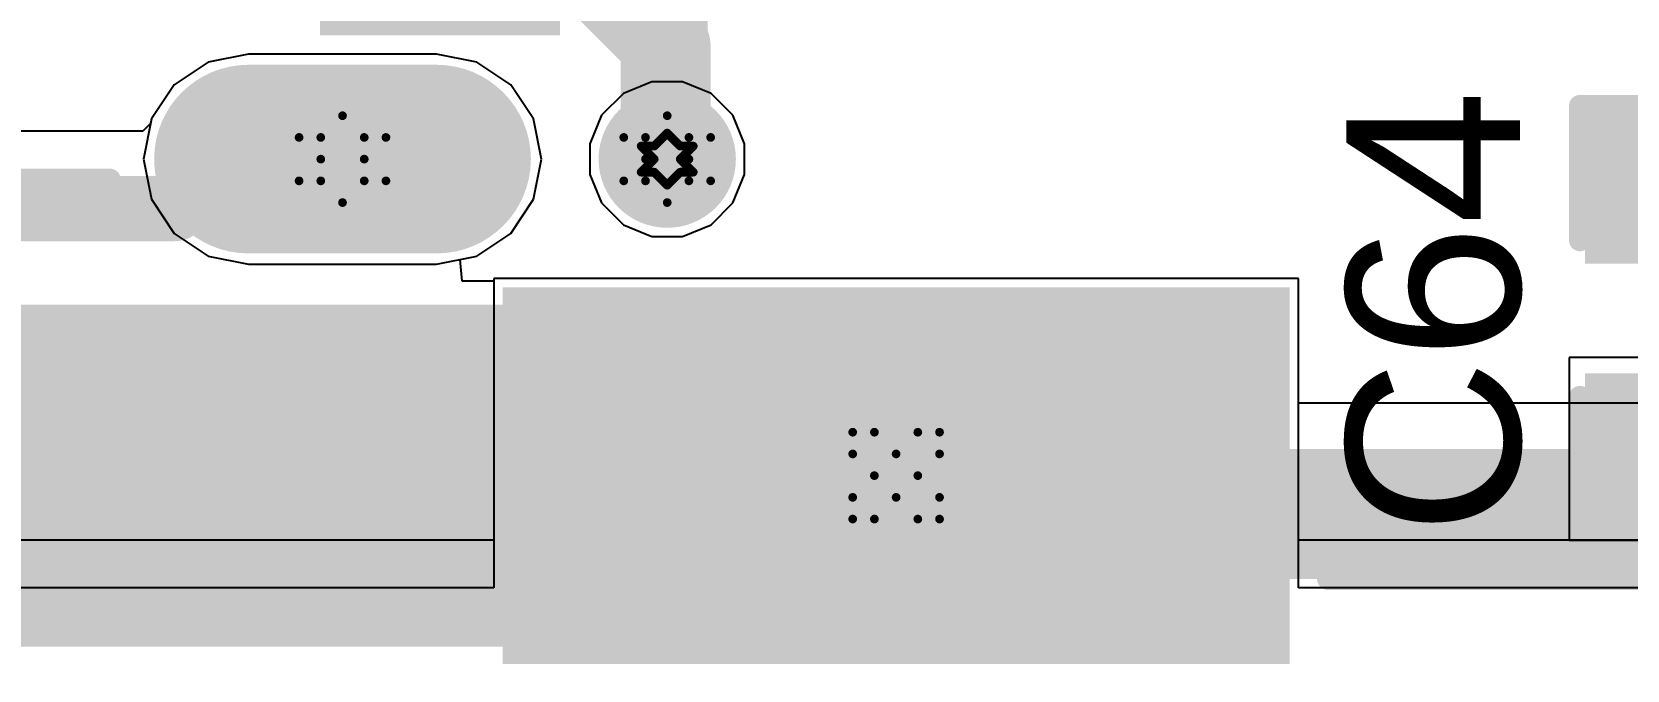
# Model space of a CAD drawing. Header units: inches. Extents: x -2.7 to 10.9, y -2.9 to 7.4.
# Drawn here: x -0.7064 to -0.3391, y -0.2829 to -0.136 of the extents above; entities that cross this region are included whole.
import ezdxf

# ---------------------------------------------------------------- set-up
doc = ezdxf.new("R2010")
doc.units = ezdxf.units.IN
doc.header["$MEASUREMENT"] = 0
for name, color, linetype in [('Board Outline', 216, 'Continuous'), ('Bottom Layer', 5, 'Continuous'), ('Bottom Overlay', 54, 'Continuous'), ('Bottom Paste', 16, 'Continuous'), ('Bottom Solder', 6, 'Continuous'), ('Drill Drawing', 1, 'Continuous'), ('Layer 2', 16, 'Continuous'), ('Layer 3', 76, 'Continuous'), ('Multi-Layer', 9, 'Continuous'), ('Pad Holes', 156, 'Continuous'), ('Top Layer', 1, 'Continuous'), ('Top Overlay', 2, 'Continuous'), ('Top Paste', 8, 'Continuous'), ('Top Solder', 216, 'Continuous'), ('Via Holes', 16, 'Continuous')]:
    doc.layers.add(name, color=color, linetype=linetype)
doc.styles.add('Arial', font='', dxfattribs={"height": 0.2})
doc.styles.get('Arial').set_extended_font_data('Arial')

# ---------------------------------------------------------------- blocks, each defined once
blk = doc.blocks.new('HR915302AE_B_29')
at = {"layer": 'Bottom Layer'}
blk.add_hatch(color=5, dxfattribs=at).paths.add_polyline_path([(0.34646, 0.21004), (0.4252, 0.21004), (0.4252, 0.03681), (0.34646, 0.03681)])
at = {"layer": 'Bottom Solder'}
blk.add_hatch(color=6, dxfattribs=at).paths.add_polyline_path([(0.34246, 0.21404), (0.4292, 0.21404), (0.4292, 0.03281), (0.34246, 0.03281)])
at = {"layer": 'Layer 2'}
blk.add_hatch(color=16, dxfattribs=at).paths.add_polyline_path([(0.34646, 0.21004), (0.4252, 0.21004), (0.4252, 0.03681), (0.34646, 0.03681)])
at = {"layer": 'Layer 3'}
blk.add_hatch(color=76, dxfattribs=at).paths.add_polyline_path([(0.34646, 0.21004), (0.4252, 0.21004), (0.4252, 0.03681), (0.34646, 0.03681)])
at = {"layer": 'Multi-Layer'}
blk.add_hatch(color=9, dxfattribs=at).paths.add_polyline_path([(0.34646, 0.21004), (0.4252, 0.21004), (0.4252, 0.03681), (0.34646, 0.03681)])
at = {"layer": 'Pad Holes'}
blk.add_hatch(color=7, dxfattribs=at).paths.add_polyline_path([(0.39606, 0.15925), (0.39606, 0.0876), (0.37559, 0.0876), (0.37559, 0.15925)])
at = {"layer": 'Top Layer'}
blk.add_hatch(color=1, dxfattribs=at).paths.add_polyline_path([(0.34646, 0.21004), (0.4252, 0.21004), (0.4252, 0.03681), (0.34646, 0.03681)])
at = {"layer": 'Top Solder'}
blk.add_hatch(color=216, dxfattribs=at).paths.add_polyline_path([(0.34246, 0.21404), (0.4292, 0.21404), (0.4292, 0.03281), (0.34246, 0.03281)])
at = {"layer": 'Bottom Overlay'}
for points in [[(0.362, 0.327, 0.005, 0.005, 0), (0.362, 0.22285, 0.005, 0.005, 0)], [(0.362, 0.024, 0.005, 0.005, 0), (0.362, -0.444, 0.005, 0.005, 0)]]:
    blk.add_lwpolyline(points, format="xyseb", dxfattribs=at)
for points in [[(0.36075, 0.22285, 0.0025, 0.0025, 1), (0.36325, 0.22285, 0.0025, 0.0025, 1)], [(0.36075, 0.024, 0.0025, 0.0025, 1), (0.36325, 0.024, 0.0025, 0.0025, 1)]]:
    blk.add_lwpolyline(points, format="xyseb", close=True, dxfattribs=at)
blk = doc.blocks.new('TYPE_C_31_M_12__B_249')
at = {"layer": 'Bottom Layer'}
h = blk.add_hatch(color=5, dxfattribs=at)
edge = h.paths.add_edge_path()
edge.add_arc((-0.04429, 0.17126), 0.01772, 180, 360)
edge.add_line((-0.02657, 0.17126), (-0.02657, 0.20276))
edge.add_arc((-0.04429, 0.20276), 0.01772, 0, 180)
edge.add_line((-0.06201, 0.20276), (-0.06201, 0.17126))
h = blk.add_hatch(color=5, dxfattribs=at)
edge = h.paths.add_edge_path()
edge.add_arc((0.29626, 0.17126), 0.01772, 180, 360)
edge.add_line((0.31398, 0.17126), (0.31398, 0.20276))
edge.add_arc((0.29626, 0.20276), 0.01772, 0, 180)
edge.add_line((0.27854, 0.20276), (0.27854, 0.17126))
h = blk.add_hatch(color=5, dxfattribs=at)
edge = h.paths.add_edge_path()
edge.add_arc((-0.04429, 0.04409), 0.01772, 0, 180)
edge.add_line((-0.06201, 0.04409), (-0.06201, 0.00079))
edge.add_arc((-0.04429, 0.00079), 0.01772, 180, 360)
edge.add_line((-0.02657, 0.00079), (-0.02657, 0.04409))
h = blk.add_hatch(color=5, dxfattribs=at)
edge = h.paths.add_edge_path()
edge.add_arc((0.29626, 0.00079), 0.01772, 180, 360)
edge.add_line((0.31398, 0.00079), (0.31398, 0.04409))
edge.add_arc((0.29626, 0.04409), 0.01772, 0, 180)
edge.add_line((0.27854, 0.04409), (0.27854, 0.00079))
for points in [[(-0.01181, 0.02362), (0.01181, 0.02362), (0.01181, -0.02362), (-0.01181, -0.02362)], [(0.01969, 0.02362), (0.04331, 0.02362), (0.04331, -0.02362), (0.01969, -0.02362)], [(0.05118, 0.02362), (0.06299, 0.02362), (0.06299, -0.02362), (0.05118, -0.02362)], [(0.07087, 0.02362), (0.08268, 0.02362), (0.08268, -0.02362), (0.07087, -0.02362)], [(0.09055, 0.02362), (0.10236, 0.02362), (0.10236, -0.02362), (0.09055, -0.02362)], [(0.11024, 0.02362), (0.12205, 0.02362), (0.12205, -0.02362), (0.11024, -0.02362)], [(0.14173, -0.02362), (0.12992, -0.02362), (0.12992, 0.02362), (0.14173, 0.02362)], [(0.16142, -0.02362), (0.14961, -0.02362), (0.14961, 0.02362), (0.16142, 0.02362)], [(0.1811, -0.02362), (0.16929, -0.02362), (0.16929, 0.02362), (0.1811, 0.02362)], [(0.20079, -0.02362), (0.18898, -0.02362), (0.18898, 0.02362), (0.20079, 0.02362)], [(0.23228, -0.02362), (0.20866, -0.02362), (0.20866, 0.02362), (0.23228, 0.02362)], [(0.24016, 0.02362), (0.26378, 0.02362), (0.26378, -0.02362), (0.24016, -0.02362)]]:
    blk.add_hatch(color=5, dxfattribs=at).paths.add_polyline_path(points)
at = {"layer": 'Bottom Paste'}
for points in [[(-0.01181, 0.02362), (0.01181, 0.02362), (0.01181, -0.02362), (-0.01181, -0.02362)], [(0.01969, 0.02362), (0.04331, 0.02362), (0.04331, -0.02362), (0.01969, -0.02362)], [(0.05118, 0.02362), (0.06299, 0.02362), (0.06299, -0.02362), (0.05118, -0.02362)], [(0.07087, 0.02362), (0.08268, 0.02362), (0.08268, -0.02362), (0.07087, -0.02362)], [(0.09055, 0.02362), (0.10236, 0.02362), (0.10236, -0.02362), (0.09055, -0.02362)], [(0.11024, 0.02362), (0.12205, 0.02362), (0.12205, -0.02362), (0.11024, -0.02362)], [(0.14173, -0.02362), (0.12992, -0.02362), (0.12992, 0.02362), (0.14173, 0.02362)], [(0.16142, -0.02362), (0.14961, -0.02362), (0.14961, 0.02362), (0.16142, 0.02362)], [(0.1811, -0.02362), (0.16929, -0.02362), (0.16929, 0.02362), (0.1811, 0.02362)], [(0.20079, -0.02362), (0.18898, -0.02362), (0.18898, 0.02362), (0.20079, 0.02362)], [(0.23228, -0.02362), (0.20866, -0.02362), (0.20866, 0.02362), (0.23228, 0.02362)], [(0.24016, 0.02362), (0.26378, 0.02362), (0.26378, -0.02362), (0.24016, -0.02362)]]:
    blk.add_hatch(color=16, dxfattribs=at).paths.add_polyline_path(points)
at = {"layer": 'Bottom Solder'}
h = blk.add_hatch(color=6, dxfattribs=at)
edge = h.paths.add_edge_path()
edge.add_arc((-0.04429, 0.17126), 0.02172, 180, 360)
edge.add_line((-0.02257, 0.17126), (-0.02257, 0.20276))
edge.add_arc((-0.04429, 0.20276), 0.02172, 0, 180)
edge.add_line((-0.06601, 0.20276), (-0.06601, 0.17126))
h = blk.add_hatch(color=6, dxfattribs=at)
edge = h.paths.add_edge_path()
edge.add_arc((0.29626, 0.17126), 0.02172, 180, 360)
edge.add_line((0.31798, 0.17126), (0.31798, 0.20276))
edge.add_arc((0.29626, 0.20276), 0.02172, 0, 180)
edge.add_line((0.27454, 0.20276), (0.27454, 0.17126))
h = blk.add_hatch(color=6, dxfattribs=at)
edge = h.paths.add_edge_path()
edge.add_arc((-0.04429, 0.04409), 0.02172, 0, 180)
edge.add_line((-0.06601, 0.04409), (-0.06601, 0.00079))
edge.add_arc((-0.04429, 0.00079), 0.02172, 180, 360)
edge.add_line((-0.02257, 0.00079), (-0.02257, 0.04409))
h = blk.add_hatch(color=6, dxfattribs=at)
edge = h.paths.add_edge_path()
edge.add_arc((0.29626, 0.00079), 0.02172, 180, 360)
edge.add_line((0.31798, 0.00079), (0.31798, 0.04409))
edge.add_arc((0.29626, 0.04409), 0.02172, 0, 180)
edge.add_line((0.27454, 0.04409), (0.27454, 0.00079))
h = blk.add_hatch(color=6, dxfattribs=at)
edge = h.paths.add_edge_path()
edge.add_arc((0.0122, 0.04213), 0.004, 0, 360)
h = blk.add_hatch(color=6, dxfattribs=at)
edge = h.paths.add_edge_path()
edge.add_arc((0.23976, 0.04213), 0.004, 0, 360)
for points in [[(-0.01581, 0.02762), (0.01581, 0.02762), (0.01581, -0.02762), (-0.01581, -0.02762)], [(0.01569, 0.02762), (0.04731, 0.02762), (0.04731, -0.02762), (0.01569, -0.02762)], [(0.04718, 0.02762), (0.06699, 0.02762), (0.06699, -0.02762), (0.04718, -0.02762)], [(0.06687, 0.02762), (0.08668, 0.02762), (0.08668, -0.02762), (0.06687, -0.02762)], [(0.08655, 0.02762), (0.10636, 0.02762), (0.10636, -0.02762), (0.08655, -0.02762)], [(0.10624, 0.02762), (0.12605, 0.02762), (0.12605, -0.02762), (0.10624, -0.02762)], [(0.14573, -0.02762), (0.12592, -0.02762), (0.12592, 0.02762), (0.14573, 0.02762)], [(0.16542, -0.02762), (0.14561, -0.02762), (0.14561, 0.02762), (0.16542, 0.02762)], [(0.1851, -0.02762), (0.16529, -0.02762), (0.16529, 0.02762), (0.1851, 0.02762)], [(0.20479, -0.02762), (0.18498, -0.02762), (0.18498, 0.02762), (0.20479, 0.02762)], [(0.23628, -0.02762), (0.20466, -0.02762), (0.20466, 0.02762), (0.23628, 0.02762)], [(0.23616, 0.02762), (0.26778, 0.02762), (0.26778, -0.02762), (0.23616, -0.02762)]]:
    blk.add_hatch(color=6, dxfattribs=at).paths.add_polyline_path(points)
at = {"layer": 'Layer 2'}
h = blk.add_hatch(color=16, dxfattribs=at)
edge = h.paths.add_edge_path()
edge.add_arc((-0.04429, 0.17126), 0.01772, 180, 360)
edge.add_line((-0.02657, 0.17126), (-0.02657, 0.20276))
edge.add_arc((-0.04429, 0.20276), 0.01772, 0, 180)
edge.add_line((-0.06201, 0.20276), (-0.06201, 0.17126))
h = blk.add_hatch(color=16, dxfattribs=at)
edge = h.paths.add_edge_path()
edge.add_arc((0.29626, 0.17126), 0.01772, 180, 360)
edge.add_line((0.31398, 0.17126), (0.31398, 0.20276))
edge.add_arc((0.29626, 0.20276), 0.01772, 0, 180)
edge.add_line((0.27854, 0.20276), (0.27854, 0.17126))
h = blk.add_hatch(color=16, dxfattribs=at)
edge = h.paths.add_edge_path()
edge.add_arc((-0.04429, 0.04409), 0.01772, 0, 180)
edge.add_line((-0.06201, 0.04409), (-0.06201, 0.00079))
edge.add_arc((-0.04429, 0.00079), 0.01772, 180, 360)
edge.add_line((-0.02657, 0.00079), (-0.02657, 0.04409))
h = blk.add_hatch(color=16, dxfattribs=at)
edge = h.paths.add_edge_path()
edge.add_arc((0.29626, 0.00079), 0.01772, 180, 360)
edge.add_line((0.31398, 0.00079), (0.31398, 0.04409))
edge.add_arc((0.29626, 0.04409), 0.01772, 0, 180)
edge.add_line((0.27854, 0.04409), (0.27854, 0.00079))
at = {"layer": 'Layer 3'}
h = blk.add_hatch(color=76, dxfattribs=at)
edge = h.paths.add_edge_path()
edge.add_arc((-0.04429, 0.17126), 0.01772, 180, 360)
edge.add_line((-0.02657, 0.17126), (-0.02657, 0.20276))
edge.add_arc((-0.04429, 0.20276), 0.01772, 0, 180)
edge.add_line((-0.06201, 0.20276), (-0.06201, 0.17126))
h = blk.add_hatch(color=76, dxfattribs=at)
edge = h.paths.add_edge_path()
edge.add_arc((0.29626, 0.17126), 0.01772, 180, 360)
edge.add_line((0.31398, 0.17126), (0.31398, 0.20276))
edge.add_arc((0.29626, 0.20276), 0.01772, 0, 180)
edge.add_line((0.27854, 0.20276), (0.27854, 0.17126))
h = blk.add_hatch(color=76, dxfattribs=at)
edge = h.paths.add_edge_path()
edge.add_arc((-0.04429, 0.04409), 0.01772, 0, 180)
edge.add_line((-0.06201, 0.04409), (-0.06201, 0.00079))
edge.add_arc((-0.04429, 0.00079), 0.01772, 180, 360)
edge.add_line((-0.02657, 0.00079), (-0.02657, 0.04409))
h = blk.add_hatch(color=76, dxfattribs=at)
edge = h.paths.add_edge_path()
edge.add_arc((0.29626, 0.00079), 0.01772, 180, 360)
edge.add_line((0.31398, 0.00079), (0.31398, 0.04409))
edge.add_arc((0.29626, 0.04409), 0.01772, 0, 180)
edge.add_line((0.27854, 0.04409), (0.27854, 0.00079))
at = {"layer": 'Multi-Layer'}
h = blk.add_hatch(color=9, dxfattribs=at)
edge = h.paths.add_edge_path()
edge.add_arc((-0.04429, 0.17126), 0.01772, 180, 360)
edge.add_line((-0.02657, 0.17126), (-0.02657, 0.20276))
edge.add_arc((-0.04429, 0.20276), 0.01772, 0, 180)
edge.add_line((-0.06201, 0.20276), (-0.06201, 0.17126))
h = blk.add_hatch(color=9, dxfattribs=at)
edge = h.paths.add_edge_path()
edge.add_arc((0.29626, 0.17126), 0.01772, 180, 360)
edge.add_line((0.31398, 0.17126), (0.31398, 0.20276))
edge.add_arc((0.29626, 0.20276), 0.01772, 0, 180)
edge.add_line((0.27854, 0.20276), (0.27854, 0.17126))
h = blk.add_hatch(color=9, dxfattribs=at)
edge = h.paths.add_edge_path()
edge.add_arc((-0.04429, 0.04409), 0.01772, 0, 180)
edge.add_line((-0.06201, 0.04409), (-0.06201, 0.00079))
edge.add_arc((-0.04429, 0.00079), 0.01772, 180, 360)
edge.add_line((-0.02657, 0.00079), (-0.02657, 0.04409))
h = blk.add_hatch(color=9, dxfattribs=at)
edge = h.paths.add_edge_path()
edge.add_arc((0.29626, 0.00079), 0.01772, 180, 360)
edge.add_line((0.31398, 0.00079), (0.31398, 0.04409))
edge.add_arc((0.29626, 0.04409), 0.01772, 0, 180)
edge.add_line((0.27854, 0.04409), (0.27854, 0.00079))
at = {"layer": 'Pad Holes'}
h = blk.add_hatch(color=7, dxfattribs=at)
edge = h.paths.add_edge_path()
edge.add_arc((-0.04429, 0.20276), 0.01181, 0, 180)
edge.add_line((-0.0561, 0.20276), (-0.0561, 0.17126))
edge.add_arc((-0.04429, 0.17126), 0.01181, 180, 360)
edge.add_line((-0.03248, 0.17126), (-0.03248, 0.20276))
h = blk.add_hatch(color=7, dxfattribs=at)
edge = h.paths.add_edge_path()
edge.add_arc((0.29626, 0.20276), 0.01181, 0, 180)
edge.add_line((0.28445, 0.20276), (0.28445, 0.17126))
edge.add_arc((0.29626, 0.17126), 0.01181, 180, 360)
edge.add_line((0.30807, 0.17126), (0.30807, 0.20276))
h = blk.add_hatch(color=7, dxfattribs=at)
edge = h.paths.add_edge_path()
edge.add_arc((-0.04429, 0.04409), 0.01181, 0, 180)
edge.add_line((-0.0561, 0.04409), (-0.0561, 0.00079))
edge.add_arc((-0.04429, 0.00079), 0.01181, 180, 360)
edge.add_line((-0.03248, 0.00079), (-0.03248, 0.04409))
h = blk.add_hatch(color=7, dxfattribs=at)
edge = h.paths.add_edge_path()
edge.add_arc((0.29626, 0.04409), 0.01181, 0, 180)
edge.add_line((0.28445, 0.04409), (0.28445, 0.00079))
edge.add_arc((0.29626, 0.00079), 0.01181, 180, 360)
edge.add_line((0.30807, 0.00079), (0.30807, 0.04409))
h = blk.add_hatch(color=7, dxfattribs=at)
edge = h.paths.add_edge_path()
edge.add_arc((0.0122, 0.04213), 0.0122, 0, 360)
h = blk.add_hatch(color=7, dxfattribs=at)
edge = h.paths.add_edge_path()
edge.add_arc((0.23976, 0.04213), 0.0122, 0, 360)
at = {"layer": 'Top Layer'}
h = blk.add_hatch(color=1, dxfattribs=at)
edge = h.paths.add_edge_path()
edge.add_arc((-0.04429, 0.17126), 0.01772, 180, 360)
edge.add_line((-0.02657, 0.17126), (-0.02657, 0.20276))
edge.add_arc((-0.04429, 0.20276), 0.01772, 0, 180)
edge.add_line((-0.06201, 0.20276), (-0.06201, 0.17126))
h = blk.add_hatch(color=1, dxfattribs=at)
edge = h.paths.add_edge_path()
edge.add_arc((0.29626, 0.17126), 0.01772, 180, 360)
edge.add_line((0.31398, 0.17126), (0.31398, 0.20276))
edge.add_arc((0.29626, 0.20276), 0.01772, 0, 180)
edge.add_line((0.27854, 0.20276), (0.27854, 0.17126))
h = blk.add_hatch(color=1, dxfattribs=at)
edge = h.paths.add_edge_path()
edge.add_arc((-0.04429, 0.04409), 0.01772, 0, 180)
edge.add_line((-0.06201, 0.04409), (-0.06201, 0.00079))
edge.add_arc((-0.04429, 0.00079), 0.01772, 180, 360)
edge.add_line((-0.02657, 0.00079), (-0.02657, 0.04409))
h = blk.add_hatch(color=1, dxfattribs=at)
edge = h.paths.add_edge_path()
edge.add_arc((0.29626, 0.00079), 0.01772, 180, 360)
edge.add_line((0.31398, 0.00079), (0.31398, 0.04409))
edge.add_arc((0.29626, 0.04409), 0.01772, 0, 180)
edge.add_line((0.27854, 0.04409), (0.27854, 0.00079))
at = {"layer": 'Top Solder'}
h = blk.add_hatch(color=216, dxfattribs=at)
edge = h.paths.add_edge_path()
edge.add_arc((-0.04429, 0.17126), 0.02172, 180, 360)
edge.add_line((-0.02257, 0.17126), (-0.02257, 0.20276))
edge.add_arc((-0.04429, 0.20276), 0.02172, 0, 180)
edge.add_line((-0.06601, 0.20276), (-0.06601, 0.17126))
h = blk.add_hatch(color=216, dxfattribs=at)
edge = h.paths.add_edge_path()
edge.add_arc((0.29626, 0.17126), 0.02172, 180, 360)
edge.add_line((0.31798, 0.17126), (0.31798, 0.20276))
edge.add_arc((0.29626, 0.20276), 0.02172, 0, 180)
edge.add_line((0.27454, 0.20276), (0.27454, 0.17126))
h = blk.add_hatch(color=216, dxfattribs=at)
edge = h.paths.add_edge_path()
edge.add_arc((-0.04429, 0.04409), 0.02172, 0, 180)
edge.add_line((-0.06601, 0.04409), (-0.06601, 0.00079))
edge.add_arc((-0.04429, 0.00079), 0.02172, 180, 360)
edge.add_line((-0.02257, 0.00079), (-0.02257, 0.04409))
h = blk.add_hatch(color=216, dxfattribs=at)
edge = h.paths.add_edge_path()
edge.add_arc((0.29626, 0.00079), 0.02172, 180, 360)
edge.add_line((0.31798, 0.00079), (0.31798, 0.04409))
edge.add_arc((0.29626, 0.04409), 0.02172, 0, 180)
edge.add_line((0.27454, 0.04409), (0.27454, 0.00079))
h = blk.add_hatch(color=216, dxfattribs=at)
edge = h.paths.add_edge_path()
edge.add_arc((0.0122, 0.04213), 0.004, 0, 360)
h = blk.add_hatch(color=216, dxfattribs=at)
edge = h.paths.add_edge_path()
edge.add_arc((0.23976, 0.04213), 0.004, 0, 360)
at = {"layer": 'Bottom Overlay'}
for points in [[(-0.051, 0.23402, 0.005, 0.005, 0), (0.30297, 0.23402, 0.005, 0.005, 0)], [(0.121, 0.219, 0.01, 0.01, 0), (0.109, 0.207, 0.01, 0.01, 0)], [(0.121, 0.219, 0.01, 0.01, 0), (0.133, 0.207, 0.01, 0.01, 0)], [(0.109, 0.207, 0.01, 0.01, 0), (0.133, 0.207, 0.01, 0.01, 0)], [(0.121, 0.207, 0.01, 0.01, 0), (0.121, 0.197, 0.01, 0.01, 0)], [(-0.049, 0.14, 0.005, 0.005, 0), (-0.049, 0.076, 0.005, 0.005, 0)], [(0.30097, 0.14, 0.005, 0.005, 0), (0.30097, 0.076, 0.005, 0.005, 0)]]:
    blk.add_lwpolyline(points, format="xyseb", dxfattribs=at)
for points in [[(-0.05225, 0.23402, 0.0025, 0.0025, 1), (-0.04975, 0.23402, 0.0025, 0.0025, 1)], [(0.30172, 0.23402, 0.0025, 0.0025, 1), (0.30422, 0.23402, 0.0025, 0.0025, 1)], [(0.1185, 0.219, 0.005, 0.005, 1), (0.1235, 0.219, 0.005, 0.005, 1)], [(0.1185, 0.219, 0.005, 0.005, 1), (0.1235, 0.219, 0.005, 0.005, 1)], [(0.1065, 0.207, 0.005, 0.005, 1), (0.1115, 0.207, 0.005, 0.005, 1)], [(0.1065, 0.207, 0.005, 0.005, 1), (0.1115, 0.207, 0.005, 0.005, 1)], [(0.1185, 0.207, 0.005, 0.005, 1), (0.1235, 0.207, 0.005, 0.005, 1)], [(0.1305, 0.207, 0.005, 0.005, 1), (0.1355, 0.207, 0.005, 0.005, 1)], [(0.1305, 0.207, 0.005, 0.005, 1), (0.1355, 0.207, 0.005, 0.005, 1)], [(0.1185, 0.197, 0.005, 0.005, 1), (0.1235, 0.197, 0.005, 0.005, 1)], [(-0.05025, 0.14, 0.0025, 0.0025, 1), (-0.04775, 0.14, 0.0025, 0.0025, 1)], [(0.29972, 0.14, 0.0025, 0.0025, 1), (0.30222, 0.14, 0.0025, 0.0025, 1)], [(-0.05025, 0.076, 0.0025, 0.0025, 1), (-0.04775, 0.076, 0.0025, 0.0025, 1)], [(0.29972, 0.076, 0.0025, 0.0025, 1), (0.30222, 0.076, 0.0025, 0.0025, 1)]]:
    blk.add_lwpolyline(points, format="xyseb", close=True, dxfattribs=at)
at = {"layer": 'Bottom Overlay', "style": 'Arial', "text_generation_flag": 2}
blk.add_text('Board Edge', height=0.028, rotation=180, dxfattribs=at).set_placement((-0.009, 0.18267))
blk = doc.blocks.new('C___0603_291')
at = {"layer": 'Top Layer'}
for points in [[(-0.015, 0.0175), (-0.015, -0.0175), (-0.045, -0.0175), (-0.045, 0.0175)], [(0.045, 0.0175), (0.045, -0.0175), (0.015, -0.0175), (0.015, 0.0175)]]:
    blk.add_hatch(color=1, dxfattribs=at).paths.add_polyline_path(points)
at = {"layer": 'Top Paste'}
for points in [[(-0.015, 0.0175), (-0.015, -0.0175), (-0.045, -0.0175), (-0.045, 0.0175)], [(0.045, 0.0175), (0.045, -0.0175), (0.015, -0.0175), (0.015, 0.0175)]]:
    blk.add_hatch(color=8, dxfattribs=at).paths.add_polyline_path(points)
at = {"layer": 'Top Solder'}
for points in [[(-0.01264, 0.01986), (-0.01264, -0.01986), (-0.04736, -0.01986), (-0.04736, 0.01986)], [(0.04736, 0.01986), (0.04736, -0.01986), (0.01264, -0.01986), (0.01264, 0.01986)]]:
    blk.add_hatch(color=216, dxfattribs=at).paths.add_polyline_path(points)
at = {"layer": 'Top Overlay'}
for points in [[(-0.049, 0.021, 0.005, 0.005, 0), (-0.018, 0.021, 0.005, 0.005, 0)], [(-0.049, 0.021, 0.005, 0.005, 0), (-0.049, -0.021, 0.005, 0.005, 0)], [(0.018, 0.021, 0.005, 0.005, 0), (0.049, 0.021, 0.005, 0.005, 0)], [(0.049, 0.021, 0.005, 0.005, 0), (0.049, -0.021, 0.005, 0.005, 0)], [(-0.049, -0.021, 0.005, 0.005, 0), (-0.018, -0.021, 0.005, 0.005, 0)], [(0.018, -0.021, 0.005, 0.005, 0), (0.049, -0.021, 0.005, 0.005, 0)]]:
    blk.add_lwpolyline(points, format="xyseb", dxfattribs=at)
for points in [[(-0.05025, 0.021, 0.0025, 0.0025, 1), (-0.04775, 0.021, 0.0025, 0.0025, 1)], [(-0.05025, 0.021, 0.0025, 0.0025, 1), (-0.04775, 0.021, 0.0025, 0.0025, 1)], [(-0.01925, 0.021, 0.0025, 0.0025, 1), (-0.01675, 0.021, 0.0025, 0.0025, 1)], [(0.01675, 0.021, 0.0025, 0.0025, 1), (0.01925, 0.021, 0.0025, 0.0025, 1)], [(0.04775, 0.021, 0.0025, 0.0025, 1), (0.05025, 0.021, 0.0025, 0.0025, 1)], [(0.04775, 0.021, 0.0025, 0.0025, 1), (0.05025, 0.021, 0.0025, 0.0025, 1)], [(-0.05025, -0.021, 0.0025, 0.0025, 1), (-0.04775, -0.021, 0.0025, 0.0025, 1)], [(-0.05025, -0.021, 0.0025, 0.0025, 1), (-0.04775, -0.021, 0.0025, 0.0025, 1)], [(-0.01925, -0.021, 0.0025, 0.0025, 1), (-0.01675, -0.021, 0.0025, 0.0025, 1)], [(0.01675, -0.021, 0.0025, 0.0025, 1), (0.01925, -0.021, 0.0025, 0.0025, 1)], [(0.04775, -0.021, 0.0025, 0.0025, 1), (0.05025, -0.021, 0.0025, 0.0025, 1)], [(0.04775, -0.021, 0.0025, 0.0025, 1), (0.05025, -0.021, 0.0025, 0.0025, 1)]]:
    blk.add_lwpolyline(points, format="xyseb", close=True, dxfattribs=at)

msp = doc.modelspace()

# ---------------------------------------------------------------- hatches: boundary and pattern name
at = {"layer": 'Bottom Layer'}
h = msp.add_hatch(color=5, dxfattribs=at)
edge = h.paths.add_edge_path()
edge.add_arc((-0.56013, -0.16529), 0.01181, 0, 360)
msp.add_hatch(color=5, dxfattribs=at).paths.add_polyline_path([(-0.82632, -0.27754), (-0.42081, -0.27754), (-0.42081, -0.1988), (-0.82632, -0.1988)])
at = {"layer": 'Bottom Solder'}
h = msp.add_hatch(color=6, dxfattribs=at)
edge = h.paths.add_edge_path()
edge.add_arc((-0.56013, -0.16529), 0.01581, 0, 360)
at = {"layer": 'Layer 2'}
h = msp.add_hatch(color=16, dxfattribs=at)
edge = h.paths.add_edge_path()
edge.add_arc((-0.56013, -0.16529), 0.01181, 0, 360)
at = {"layer": 'Layer 3'}
h = msp.add_hatch(color=76, dxfattribs=at)
edge = h.paths.add_edge_path()
edge.add_arc((-0.56013, -0.16529), 0.01181, 0, 360)
at = {"layer": 'Top Layer'}
h = msp.add_hatch(color=1, dxfattribs=at)
edge = h.paths.add_edge_path()
edge.add_arc((-0.56013, -0.16529), 0.01181, 0, 360)
msp.add_hatch(color=1, dxfattribs=at).paths.add_polyline_path([(-0.3465, -0.247), (-0.25172, -0.247), (-0.25172, -0.217), (-0.3465, -0.217)])
at = {"layer": 'Top Solder'}
h = msp.add_hatch(color=216, dxfattribs=at)
edge = h.paths.add_edge_path()
edge.add_arc((-0.56013, -0.16529), 0.01581, 0, 360)
at = {"layer": 'Via Holes'}
h = msp.add_hatch(color=7, dxfattribs=at)
edge = h.paths.add_edge_path()
edge.add_arc((-0.56013, -0.16529), 0.00591, 0, 360)

# ---------------------------------------------------------------- linework, layer by layer
at = {"layer": 'Board Outline'}
msp.add_lwpolyline([(2.84412, -0.24125, 0.005, 0.005, -0.741893), (-2.49969, -1.37795, 0.005, 0.005, 0)], format="xyseb", dxfattribs=at)
at = {"layer": 'Bottom Layer'}
for p, q in [((-0.6658, -0.14295), (-0.67364, -0.14819)), ((-0.65654, -0.14111), (-0.6658, -0.14295)), ((-0.61324, -0.14111), (-0.65654, -0.14111)), ((-0.60398, -0.14295), (-0.61324, -0.14111)), ((-0.59614, -0.14819), (-0.60398, -0.14295)), ((-0.67364, -0.14819), (-0.67888, -0.15603)), ((-0.5909, -0.15603), (-0.59614, -0.14819)), ((-0.67909, -0.15707), (-0.68086, -0.15884)), ((-0.67888, -0.15603), (-0.67909, -0.15707)), ((-0.58906, -0.16529), (-0.5909, -0.15603)), ((-0.68086, -0.15884), (-0.7594, -0.15884)), ((-0.5909, -0.17454), (-0.58906, -0.16529)), ((-0.59614, -0.18238), (-0.5909, -0.17454)), ((-0.60398, -0.18763), (-0.59614, -0.18238)), ((-0.60783, -0.18839), (-0.60398, -0.18763)), ((-0.60733, -0.19339), (-0.60783, -0.18839)), ((-0.60004, -0.19339), (-0.60733, -0.19339)), ((-0.41481, -0.1928), (-0.60004, -0.1928)), ((-0.60004, -0.1928), (-0.60004, -0.19339)), ((-0.41481, -0.22151), (-0.41481, -0.1928)), ((0.05648, -0.22151), (-0.41481, -0.22151))]:
    msp.add_line(p, q, dxfattribs=at)
for points in [[(-0.57254, -0.12202, 0.02, 0.02, 0), (-0.56083, -0.13374, 0.02, 0.02, 0)], [(-0.56083, -0.16459, 0.02, 0.02, 0), (-0.56083, -0.13374, 0.02, 0.02, 0)], [(-0.67347, -0.17668, 0.015, 0.015, 0), (-0.66207, -0.16529, 0.015, 0.015, 0)], [(-0.66207, -0.16529, 0.015, 0.015, 0), (-0.63489, -0.16529, 0.015, 0.015, 0)], [(-0.56083, -0.16459, 0.02, 0.02, 0), (-0.56013, -0.16529, 0.02, 0.02, 0)], [(-0.76679, -0.17668, 0.015, 0.015, 0), (-0.67347, -0.17668, 0.015, 0.015, 0)], [(-0.50743, -0.23817, 0.03, 0.03, 0), (-0.4986, -0.247, 0.03, 0.03, 0)], [(-0.4986, -0.247, 0.03, 0.03, 0), (0.05648, -0.247, 0.03, 0.03, 0)]]:
    msp.add_lwpolyline(points, format="xyseb", dxfattribs=at)
for points in [[(-0.56583, -0.13374, 0.01, 0.01, 1), (-0.55583, -0.13374, 0.01, 0.01, 1)], [(-0.56583, -0.13374, 0.01, 0.01, 1), (-0.55583, -0.13374, 0.01, 0.01, 1)], [(-0.66582, -0.16529, 0.0075, 0.0075, 1), (-0.65832, -0.16529, 0.0075, 0.0075, 1)], [(-0.66582, -0.16529, 0.0075, 0.0075, 1), (-0.65832, -0.16529, 0.0075, 0.0075, 1)], [(-0.63864, -0.16529, 0.0075, 0.0075, 1), (-0.63114, -0.16529, 0.0075, 0.0075, 1)], [(-0.56583, -0.16459, 0.01, 0.01, 1), (-0.55583, -0.16459, 0.01, 0.01, 1)], [(-0.56583, -0.16459, 0.01, 0.01, 1), (-0.55583, -0.16459, 0.01, 0.01, 1)], [(-0.56513, -0.16529, 0.01, 0.01, 1), (-0.55513, -0.16529, 0.01, 0.01, 1)], [(-0.67722, -0.17668, 0.0075, 0.0075, 1), (-0.66972, -0.17668, 0.0075, 0.0075, 1)], [(-0.67722, -0.17668, 0.0075, 0.0075, 1), (-0.66972, -0.17668, 0.0075, 0.0075, 1)], [(-0.51493, -0.23817, 0.015, 0.015, 1), (-0.49993, -0.23817, 0.015, 0.015, 1)], [(-0.5061, -0.247, 0.015, 0.015, 1), (-0.4911, -0.247, 0.015, 0.015, 1)], [(-0.5061, -0.247, 0.015, 0.015, 1), (-0.4911, -0.247, 0.015, 0.015, 1)]]:
    msp.add_lwpolyline(points, format="xyseb", close=True, dxfattribs=at)
at = {"layer": 'Drill Drawing'}
for points in [[(-0.63989, -0.16029, 0.002, 0.002, 0), (-0.63489, -0.15529, 0.002, 0.002, 0)], [(-0.63489, -0.15529, 0.002, 0.002, 0), (-0.62989, -0.16029, 0.002, 0.002, 0)], [(-0.56513, -0.16029, 0.002, 0.002, 0), (-0.56013, -0.15529, 0.002, 0.002, 0)], [(-0.56013, -0.15529, 0.002, 0.002, 0), (-0.55513, -0.16029, 0.002, 0.002, 0)], [(-0.64489, -0.16029, 0.002, 0.002, 0), (-0.63989, -0.16529, 0.002, 0.002, 0)], [(-0.64489, -0.16029, 0.002, 0.002, 0), (-0.63989, -0.16029, 0.002, 0.002, 0)], [(-0.62989, -0.16029, 0.002, 0.002, 0), (-0.62489, -0.16029, 0.002, 0.002, 0)], [(-0.62989, -0.16529, 0.002, 0.002, 0), (-0.62489, -0.16029, 0.002, 0.002, 0)], [(-0.57013, -0.16029, 0.002, 0.002, 0), (-0.56513, -0.16529, 0.002, 0.002, 0)], [(-0.57013, -0.16029, 0.002, 0.002, 0), (-0.56513, -0.16029, 0.002, 0.002, 0)], [(-0.56613, -0.16229, 0.002, 0.002, 0), (-0.56313, -0.16529, 0.002, 0.002, 0)], [(-0.56613, -0.16229, 0.002, 0.002, 0), (-0.56313, -0.16229, 0.002, 0.002, 0)], [(-0.56313, -0.16229, 0.002, 0.002, 0), (-0.56013, -0.15929, 0.002, 0.002, 0)], [(-0.56013, -0.15929, 0.002, 0.002, 0), (-0.55713, -0.16229, 0.002, 0.002, 0)], [(-0.55713, -0.16229, 0.002, 0.002, 0), (-0.55413, -0.16229, 0.002, 0.002, 0)], [(-0.55713, -0.16529, 0.002, 0.002, 0), (-0.55413, -0.16229, 0.002, 0.002, 0)], [(-0.55513, -0.16029, 0.002, 0.002, 0), (-0.55013, -0.16029, 0.002, 0.002, 0)], [(-0.55513, -0.16529, 0.002, 0.002, 0), (-0.55013, -0.16029, 0.002, 0.002, 0)], [(-0.64489, -0.17029, 0.002, 0.002, 0), (-0.63989, -0.16529, 0.002, 0.002, 0)], [(-0.62989, -0.16529, 0.002, 0.002, 0), (-0.62489, -0.17029, 0.002, 0.002, 0)], [(-0.57013, -0.17029, 0.002, 0.002, 0), (-0.56513, -0.16529, 0.002, 0.002, 0)], [(-0.56613, -0.16829, 0.002, 0.002, 0), (-0.56313, -0.16529, 0.002, 0.002, 0)], [(-0.55713, -0.16529, 0.002, 0.002, 0), (-0.55413, -0.16829, 0.002, 0.002, 0)], [(-0.55513, -0.16529, 0.002, 0.002, 0), (-0.55013, -0.17029, 0.002, 0.002, 0)], [(-0.56613, -0.16829, 0.002, 0.002, 0), (-0.56313, -0.16829, 0.002, 0.002, 0)], [(-0.56313, -0.16829, 0.002, 0.002, 0), (-0.56013, -0.17129, 0.002, 0.002, 0)], [(-0.56013, -0.17129, 0.002, 0.002, 0), (-0.55713, -0.16829, 0.002, 0.002, 0)], [(-0.55713, -0.16829, 0.002, 0.002, 0), (-0.55413, -0.16829, 0.002, 0.002, 0)], [(-0.64489, -0.17029, 0.002, 0.002, 0), (-0.63989, -0.17029, 0.002, 0.002, 0)], [(-0.63989, -0.17029, 0.002, 0.002, 0), (-0.63489, -0.17529, 0.002, 0.002, 0)], [(-0.63489, -0.17529, 0.002, 0.002, 0), (-0.62989, -0.17029, 0.002, 0.002, 0)], [(-0.62989, -0.17029, 0.002, 0.002, 0), (-0.62489, -0.17029, 0.002, 0.002, 0)], [(-0.57013, -0.17029, 0.002, 0.002, 0), (-0.56513, -0.17029, 0.002, 0.002, 0)], [(-0.56513, -0.17029, 0.002, 0.002, 0), (-0.56013, -0.17529, 0.002, 0.002, 0)], [(-0.56013, -0.17529, 0.002, 0.002, 0), (-0.55513, -0.17029, 0.002, 0.002, 0)], [(-0.55513, -0.17029, 0.002, 0.002, 0), (-0.55013, -0.17029, 0.002, 0.002, 0)], [(-0.51743, -0.23317, 0.002, 0.002, 0), (-0.51743, -0.22817, 0.002, 0.002, 0)], [(-0.51743, -0.22817, 0.002, 0.002, 0), (-0.51243, -0.22817, 0.002, 0.002, 0)], [(-0.51243, -0.22817, 0.002, 0.002, 0), (-0.50743, -0.23317, 0.002, 0.002, 0)], [(-0.50743, -0.23317, 0.002, 0.002, 0), (-0.50243, -0.22817, 0.002, 0.002, 0)], [(-0.50243, -0.22817, 0.002, 0.002, 0), (-0.49743, -0.22817, 0.002, 0.002, 0)], [(-0.49743, -0.23317, 0.002, 0.002, 0), (-0.49743, -0.22817, 0.002, 0.002, 0)], [(-0.51743, -0.23317, 0.002, 0.002, 0), (-0.51243, -0.23817, 0.002, 0.002, 0)], [(-0.50243, -0.23817, 0.002, 0.002, 0), (-0.49743, -0.23317, 0.002, 0.002, 0)], [(-0.51743, -0.24317, 0.002, 0.002, 0), (-0.51243, -0.23817, 0.002, 0.002, 0)], [(-0.50243, -0.23817, 0.002, 0.002, 0), (-0.49743, -0.24317, 0.002, 0.002, 0)], [(-0.51743, -0.24817, 0.002, 0.002, 0), (-0.51743, -0.24317, 0.002, 0.002, 0)], [(-0.51243, -0.24817, 0.002, 0.002, 0), (-0.50743, -0.24317, 0.002, 0.002, 0)], [(-0.50743, -0.24317, 0.002, 0.002, 0), (-0.50243, -0.24817, 0.002, 0.002, 0)], [(-0.49743, -0.24817, 0.002, 0.002, 0), (-0.49743, -0.24317, 0.002, 0.002, 0)], [(-0.51743, -0.24817, 0.002, 0.002, 0), (-0.51243, -0.24817, 0.002, 0.002, 0)], [(-0.50243, -0.24817, 0.002, 0.002, 0), (-0.49743, -0.24817, 0.002, 0.002, 0)]]:
    msp.add_lwpolyline(points, format="xyseb", dxfattribs=at)
for points in [[(-0.63539, -0.15529, 0.001, 0.001, 1), (-0.63439, -0.15529, 0.001, 0.001, 1)], [(-0.63539, -0.15529, 0.001, 0.001, 1), (-0.63439, -0.15529, 0.001, 0.001, 1)], [(-0.56063, -0.15529, 0.001, 0.001, 1), (-0.55963, -0.15529, 0.001, 0.001, 1)], [(-0.56063, -0.15529, 0.001, 0.001, 1), (-0.55963, -0.15529, 0.001, 0.001, 1)], [(-0.64539, -0.16029, 0.001, 0.001, 1), (-0.64439, -0.16029, 0.001, 0.001, 1)], [(-0.64539, -0.16029, 0.001, 0.001, 1), (-0.64439, -0.16029, 0.001, 0.001, 1)], [(-0.64039, -0.16029, 0.001, 0.001, 1), (-0.63939, -0.16029, 0.001, 0.001, 1)], [(-0.64039, -0.16029, 0.001, 0.001, 1), (-0.63939, -0.16029, 0.001, 0.001, 1)], [(-0.63039, -0.16029, 0.001, 0.001, 1), (-0.62939, -0.16029, 0.001, 0.001, 1)], [(-0.63039, -0.16029, 0.001, 0.001, 1), (-0.62939, -0.16029, 0.001, 0.001, 1)], [(-0.62539, -0.16029, 0.001, 0.001, 1), (-0.62439, -0.16029, 0.001, 0.001, 1)], [(-0.62539, -0.16029, 0.001, 0.001, 1), (-0.62439, -0.16029, 0.001, 0.001, 1)], [(-0.57063, -0.16029, 0.001, 0.001, 1), (-0.56963, -0.16029, 0.001, 0.001, 1)], [(-0.57063, -0.16029, 0.001, 0.001, 1), (-0.56963, -0.16029, 0.001, 0.001, 1)], [(-0.56663, -0.16229, 0.001, 0.001, 1), (-0.56563, -0.16229, 0.001, 0.001, 1)], [(-0.56663, -0.16229, 0.001, 0.001, 1), (-0.56563, -0.16229, 0.001, 0.001, 1)], [(-0.56563, -0.16029, 0.001, 0.001, 1), (-0.56463, -0.16029, 0.001, 0.001, 1)], [(-0.56563, -0.16029, 0.001, 0.001, 1), (-0.56463, -0.16029, 0.001, 0.001, 1)], [(-0.56363, -0.16229, 0.001, 0.001, 1), (-0.56263, -0.16229, 0.001, 0.001, 1)], [(-0.56363, -0.16229, 0.001, 0.001, 1), (-0.56263, -0.16229, 0.001, 0.001, 1)], [(-0.56063, -0.15929, 0.001, 0.001, 1), (-0.55963, -0.15929, 0.001, 0.001, 1)], [(-0.56063, -0.15929, 0.001, 0.001, 1), (-0.55963, -0.15929, 0.001, 0.001, 1)], [(-0.55763, -0.16229, 0.001, 0.001, 1), (-0.55663, -0.16229, 0.001, 0.001, 1)], [(-0.55763, -0.16229, 0.001, 0.001, 1), (-0.55663, -0.16229, 0.001, 0.001, 1)], [(-0.55563, -0.16029, 0.001, 0.001, 1), (-0.55463, -0.16029, 0.001, 0.001, 1)], [(-0.55563, -0.16029, 0.001, 0.001, 1), (-0.55463, -0.16029, 0.001, 0.001, 1)], [(-0.55463, -0.16229, 0.001, 0.001, 1), (-0.55363, -0.16229, 0.001, 0.001, 1)], [(-0.55463, -0.16229, 0.001, 0.001, 1), (-0.55363, -0.16229, 0.001, 0.001, 1)], [(-0.55063, -0.16029, 0.001, 0.001, 1), (-0.54963, -0.16029, 0.001, 0.001, 1)], [(-0.55063, -0.16029, 0.001, 0.001, 1), (-0.54963, -0.16029, 0.001, 0.001, 1)], [(-0.64039, -0.16529, 0.001, 0.001, 1), (-0.63939, -0.16529, 0.001, 0.001, 1)], [(-0.64039, -0.16529, 0.001, 0.001, 1), (-0.63939, -0.16529, 0.001, 0.001, 1)], [(-0.63039, -0.16529, 0.001, 0.001, 1), (-0.62939, -0.16529, 0.001, 0.001, 1)], [(-0.63039, -0.16529, 0.001, 0.001, 1), (-0.62939, -0.16529, 0.001, 0.001, 1)], [(-0.56563, -0.16529, 0.001, 0.001, 1), (-0.56463, -0.16529, 0.001, 0.001, 1)], [(-0.56563, -0.16529, 0.001, 0.001, 1), (-0.56463, -0.16529, 0.001, 0.001, 1)], [(-0.56363, -0.16529, 0.001, 0.001, 1), (-0.56263, -0.16529, 0.001, 0.001, 1)], [(-0.56363, -0.16529, 0.001, 0.001, 1), (-0.56263, -0.16529, 0.001, 0.001, 1)], [(-0.55763, -0.16529, 0.001, 0.001, 1), (-0.55663, -0.16529, 0.001, 0.001, 1)], [(-0.55763, -0.16529, 0.001, 0.001, 1), (-0.55663, -0.16529, 0.001, 0.001, 1)], [(-0.55563, -0.16529, 0.001, 0.001, 1), (-0.55463, -0.16529, 0.001, 0.001, 1)], [(-0.55563, -0.16529, 0.001, 0.001, 1), (-0.55463, -0.16529, 0.001, 0.001, 1)], [(-0.56663, -0.16829, 0.001, 0.001, 1), (-0.56563, -0.16829, 0.001, 0.001, 1)], [(-0.56663, -0.16829, 0.001, 0.001, 1), (-0.56563, -0.16829, 0.001, 0.001, 1)], [(-0.56363, -0.16829, 0.001, 0.001, 1), (-0.56263, -0.16829, 0.001, 0.001, 1)], [(-0.56363, -0.16829, 0.001, 0.001, 1), (-0.56263, -0.16829, 0.001, 0.001, 1)], [(-0.55763, -0.16829, 0.001, 0.001, 1), (-0.55663, -0.16829, 0.001, 0.001, 1)], [(-0.55763, -0.16829, 0.001, 0.001, 1), (-0.55663, -0.16829, 0.001, 0.001, 1)], [(-0.55463, -0.16829, 0.001, 0.001, 1), (-0.55363, -0.16829, 0.001, 0.001, 1)], [(-0.55463, -0.16829, 0.001, 0.001, 1), (-0.55363, -0.16829, 0.001, 0.001, 1)], [(-0.64539, -0.17029, 0.001, 0.001, 1), (-0.64439, -0.17029, 0.001, 0.001, 1)], [(-0.64539, -0.17029, 0.001, 0.001, 1), (-0.64439, -0.17029, 0.001, 0.001, 1)], [(-0.64039, -0.17029, 0.001, 0.001, 1), (-0.63939, -0.17029, 0.001, 0.001, 1)], [(-0.64039, -0.17029, 0.001, 0.001, 1), (-0.63939, -0.17029, 0.001, 0.001, 1)], [(-0.63039, -0.17029, 0.001, 0.001, 1), (-0.62939, -0.17029, 0.001, 0.001, 1)], [(-0.63039, -0.17029, 0.001, 0.001, 1), (-0.62939, -0.17029, 0.001, 0.001, 1)], [(-0.62539, -0.17029, 0.001, 0.001, 1), (-0.62439, -0.17029, 0.001, 0.001, 1)], [(-0.62539, -0.17029, 0.001, 0.001, 1), (-0.62439, -0.17029, 0.001, 0.001, 1)], [(-0.57063, -0.17029, 0.001, 0.001, 1), (-0.56963, -0.17029, 0.001, 0.001, 1)], [(-0.57063, -0.17029, 0.001, 0.001, 1), (-0.56963, -0.17029, 0.001, 0.001, 1)], [(-0.56563, -0.17029, 0.001, 0.001, 1), (-0.56463, -0.17029, 0.001, 0.001, 1)], [(-0.56563, -0.17029, 0.001, 0.001, 1), (-0.56463, -0.17029, 0.001, 0.001, 1)], [(-0.56063, -0.17129, 0.001, 0.001, 1), (-0.55963, -0.17129, 0.001, 0.001, 1)], [(-0.56063, -0.17129, 0.001, 0.001, 1), (-0.55963, -0.17129, 0.001, 0.001, 1)], [(-0.55563, -0.17029, 0.001, 0.001, 1), (-0.55463, -0.17029, 0.001, 0.001, 1)], [(-0.55563, -0.17029, 0.001, 0.001, 1), (-0.55463, -0.17029, 0.001, 0.001, 1)], [(-0.55063, -0.17029, 0.001, 0.001, 1), (-0.54963, -0.17029, 0.001, 0.001, 1)], [(-0.55063, -0.17029, 0.001, 0.001, 1), (-0.54963, -0.17029, 0.001, 0.001, 1)], [(-0.63539, -0.17529, 0.001, 0.001, 1), (-0.63439, -0.17529, 0.001, 0.001, 1)], [(-0.63539, -0.17529, 0.001, 0.001, 1), (-0.63439, -0.17529, 0.001, 0.001, 1)], [(-0.56063, -0.17529, 0.001, 0.001, 1), (-0.55963, -0.17529, 0.001, 0.001, 1)], [(-0.56063, -0.17529, 0.001, 0.001, 1), (-0.55963, -0.17529, 0.001, 0.001, 1)], [(-0.51793, -0.22817, 0.001, 0.001, 1), (-0.51693, -0.22817, 0.001, 0.001, 1)], [(-0.51793, -0.22817, 0.001, 0.001, 1), (-0.51693, -0.22817, 0.001, 0.001, 1)], [(-0.51293, -0.22817, 0.001, 0.001, 1), (-0.51193, -0.22817, 0.001, 0.001, 1)], [(-0.51293, -0.22817, 0.001, 0.001, 1), (-0.51193, -0.22817, 0.001, 0.001, 1)], [(-0.50293, -0.22817, 0.001, 0.001, 1), (-0.50193, -0.22817, 0.001, 0.001, 1)], [(-0.50293, -0.22817, 0.001, 0.001, 1), (-0.50193, -0.22817, 0.001, 0.001, 1)], [(-0.49793, -0.22817, 0.001, 0.001, 1), (-0.49693, -0.22817, 0.001, 0.001, 1)], [(-0.49793, -0.22817, 0.001, 0.001, 1), (-0.49693, -0.22817, 0.001, 0.001, 1)], [(-0.51793, -0.23317, 0.001, 0.001, 1), (-0.51693, -0.23317, 0.001, 0.001, 1)], [(-0.51793, -0.23317, 0.001, 0.001, 1), (-0.51693, -0.23317, 0.001, 0.001, 1)], [(-0.50793, -0.23317, 0.001, 0.001, 1), (-0.50693, -0.23317, 0.001, 0.001, 1)], [(-0.50793, -0.23317, 0.001, 0.001, 1), (-0.50693, -0.23317, 0.001, 0.001, 1)], [(-0.49793, -0.23317, 0.001, 0.001, 1), (-0.49693, -0.23317, 0.001, 0.001, 1)], [(-0.49793, -0.23317, 0.001, 0.001, 1), (-0.49693, -0.23317, 0.001, 0.001, 1)], [(-0.51293, -0.23817, 0.001, 0.001, 1), (-0.51193, -0.23817, 0.001, 0.001, 1)], [(-0.51293, -0.23817, 0.001, 0.001, 1), (-0.51193, -0.23817, 0.001, 0.001, 1)], [(-0.50293, -0.23817, 0.001, 0.001, 1), (-0.50193, -0.23817, 0.001, 0.001, 1)], [(-0.50293, -0.23817, 0.001, 0.001, 1), (-0.50193, -0.23817, 0.001, 0.001, 1)], [(-0.51793, -0.24317, 0.001, 0.001, 1), (-0.51693, -0.24317, 0.001, 0.001, 1)], [(-0.51793, -0.24317, 0.001, 0.001, 1), (-0.51693, -0.24317, 0.001, 0.001, 1)], [(-0.50793, -0.24317, 0.001, 0.001, 1), (-0.50693, -0.24317, 0.001, 0.001, 1)], [(-0.50793, -0.24317, 0.001, 0.001, 1), (-0.50693, -0.24317, 0.001, 0.001, 1)], [(-0.49793, -0.24317, 0.001, 0.001, 1), (-0.49693, -0.24317, 0.001, 0.001, 1)], [(-0.49793, -0.24317, 0.001, 0.001, 1), (-0.49693, -0.24317, 0.001, 0.001, 1)], [(-0.51793, -0.24817, 0.001, 0.001, 1), (-0.51693, -0.24817, 0.001, 0.001, 1)], [(-0.51793, -0.24817, 0.001, 0.001, 1), (-0.51693, -0.24817, 0.001, 0.001, 1)], [(-0.51293, -0.24817, 0.001, 0.001, 1), (-0.51193, -0.24817, 0.001, 0.001, 1)], [(-0.51293, -0.24817, 0.001, 0.001, 1), (-0.51193, -0.24817, 0.001, 0.001, 1)], [(-0.50293, -0.24817, 0.001, 0.001, 1), (-0.50193, -0.24817, 0.001, 0.001, 1)], [(-0.50293, -0.24817, 0.001, 0.001, 1), (-0.50193, -0.24817, 0.001, 0.001, 1)], [(-0.49793, -0.24817, 0.001, 0.001, 1), (-0.49693, -0.24817, 0.001, 0.001, 1)], [(-0.49793, -0.24817, 0.001, 0.001, 1), (-0.49693, -0.24817, 0.001, 0.001, 1)]]:
    msp.add_lwpolyline(points, format="xyseb", close=True, dxfattribs=at)
at = {"layer": 'Layer 2'}
for p, q in [((-0.6658, -0.14295), (-0.67364, -0.14819)), ((-0.65654, -0.14111), (-0.6658, -0.14295)), ((-0.61324, -0.14111), (-0.65654, -0.14111)), ((-0.60398, -0.14295), (-0.61324, -0.14111)), ((-0.59614, -0.14819), (-0.60398, -0.14295)), ((-0.67364, -0.14819), (-0.67888, -0.15603)), ((-0.5909, -0.15603), (-0.59614, -0.14819)), ((-0.67888, -0.15603), (-0.68072, -0.16529)), ((-0.58906, -0.16529), (-0.5909, -0.15603)), ((-0.68072, -0.16529), (-0.67888, -0.17454)), ((-0.5909, -0.17454), (-0.58906, -0.16529)), ((-0.67888, -0.17454), (-0.67364, -0.18238)), ((-0.59614, -0.18238), (-0.5909, -0.17454)), ((-0.67364, -0.18238), (-0.6658, -0.18763)), ((-0.60398, -0.18763), (-0.59614, -0.18238)), ((-0.6658, -0.18763), (-0.65654, -0.18947)), ((-0.65654, -0.18947), (-0.61324, -0.18947)), ((-0.61324, -0.18947), (-0.60398, -0.18763)), ((-0.41481, -0.1928), (-0.60004, -0.1928)), ((-0.60004, -0.1928), (-0.60004, -0.264)), ((-0.41481, -0.264), (-0.41481, -0.1928)), ((-0.60004, -0.264), (-0.83098, -0.264)), ((-0.16263, -0.264), (-0.41481, -0.264))]:
    msp.add_line(p, q, dxfattribs=at)
at = {"layer": 'Layer 3'}
for p, q in [((-0.6658, -0.14295), (-0.67364, -0.14819)), ((-0.65654, -0.14111), (-0.6658, -0.14295)), ((-0.61324, -0.14111), (-0.65654, -0.14111)), ((-0.60398, -0.14295), (-0.61324, -0.14111)), ((-0.59614, -0.14819), (-0.60398, -0.14295)), ((-0.67364, -0.14819), (-0.67888, -0.15603)), ((-0.5909, -0.15603), (-0.59614, -0.14819)), ((-0.57022, -0.15019), (-0.57523, -0.1552)), ((-0.56368, -0.14748), (-0.57022, -0.15019)), ((-0.55659, -0.14748), (-0.56368, -0.14748)), ((-0.55004, -0.15019), (-0.55659, -0.14748)), ((-0.54503, -0.1552), (-0.55004, -0.15019)), ((-0.67888, -0.15603), (-0.68072, -0.16529)), ((-0.58906, -0.16529), (-0.5909, -0.15603)), ((-0.57523, -0.1552), (-0.57794, -0.16174)), ((-0.54232, -0.16174), (-0.54503, -0.1552)), ((-0.57794, -0.16174), (-0.57794, -0.16883)), ((-0.54232, -0.16883), (-0.54232, -0.16174)), ((-0.68072, -0.16529), (-0.67888, -0.17454)), ((-0.5909, -0.17454), (-0.58906, -0.16529)), ((-0.57794, -0.16883), (-0.57523, -0.17538)), ((-0.54503, -0.17538), (-0.54232, -0.16883)), ((-0.67888, -0.17454), (-0.67364, -0.18238)), ((-0.59614, -0.18238), (-0.5909, -0.17454)), ((-0.57523, -0.17538), (-0.57022, -0.18039)), ((-0.55004, -0.18039), (-0.54503, -0.17538)), ((-0.67364, -0.18238), (-0.6658, -0.18763)), ((-0.60398, -0.18763), (-0.59614, -0.18238)), ((-0.57022, -0.18039), (-0.56368, -0.1831)), ((-0.56368, -0.1831), (-0.55659, -0.1831)), ((-0.55659, -0.1831), (-0.55004, -0.18039)), ((-0.6658, -0.18763), (-0.65654, -0.18947)), ((-0.65654, -0.18947), (-0.61324, -0.18947)), ((-0.61324, -0.18947), (-0.60398, -0.18763)), ((-0.41481, -0.1928), (-0.60004, -0.1928)), ((-0.60004, -0.1928), (-0.60004, -0.253)), ((-0.41481, -0.253), (-0.41481, -0.1928)), ((-0.60004, -0.253), (-0.831, -0.253)), ((-0.2612, -0.253), (-0.41481, -0.253))]:
    msp.add_line(p, q, dxfattribs=at)
at = {"layer": 'Top Layer'}
for p, q in [((-0.6658, -0.14295), (-0.67364, -0.14819)), ((-0.65654, -0.14111), (-0.6658, -0.14295)), ((-0.61324, -0.14111), (-0.65654, -0.14111)), ((-0.60398, -0.14295), (-0.61324, -0.14111)), ((-0.59614, -0.14819), (-0.60398, -0.14295)), ((-0.67364, -0.14819), (-0.67888, -0.15603)), ((-0.5909, -0.15603), (-0.59614, -0.14819)), ((-0.67888, -0.15603), (-0.68072, -0.16529)), ((-0.58906, -0.16529), (-0.5909, -0.15603)), ((-0.68072, -0.16529), (-0.67888, -0.17454)), ((-0.5909, -0.17454), (-0.58906, -0.16529)), ((-0.67888, -0.17454), (-0.67364, -0.18238)), ((-0.59614, -0.18238), (-0.5909, -0.17454)), ((-0.67364, -0.18238), (-0.6658, -0.18763)), ((-0.60398, -0.18763), (-0.59614, -0.18238)), ((-0.6658, -0.18763), (-0.65654, -0.18947)), ((-0.65654, -0.18947), (-0.61324, -0.18947)), ((-0.61324, -0.18947), (-0.60398, -0.18763)), ((-0.41481, -0.1928), (-0.60004, -0.1928)), ((-0.60004, -0.1928), (-0.60004, -0.264)), ((-0.41481, -0.264), (-0.41481, -0.1928)), ((-0.3055, -0.211), (-0.3525, -0.211)), ((-0.3525, -0.211), (-0.3525, -0.253)), ((-0.3525, -0.253), (-0.3055, -0.253)), ((-0.60004, -0.264), (-0.83098, -0.264)), ((-0.17568, -0.264), (-0.41481, -0.264))]:
    msp.add_line(p, q, dxfattribs=at)
for points in [[(-0.58366, -0.11579, 0.02, 0.02, 0), (-0.56013, -0.13932, 0.02, 0.02, 0)], [(-0.56013, -0.16529, 0.02, 0.02, 0), (-0.56013, -0.13932, 0.02, 0.02, 0)]]:
    msp.add_lwpolyline(points, format="xyseb", dxfattribs=at)
for points in [[(-0.56513, -0.13932, 0.01, 0.01, 1), (-0.55513, -0.13932, 0.01, 0.01, 1)], [(-0.56513, -0.13932, 0.01, 0.01, 1), (-0.55513, -0.13932, 0.01, 0.01, 1)], [(-0.56513, -0.16529, 0.01, 0.01, 1), (-0.55513, -0.16529, 0.01, 0.01, 1)]]:
    msp.add_lwpolyline(points, format="xyseb", close=True, dxfattribs=at)

# ---------------------------------------------------------------- block references
at = {"rotation": 90}
for name, p in [('TYPE_C_31_M_12__B_249', (-0.61245, -0.12099)), ('C___0603_291', (-0.329, -0.202)), ('HR915302AE_B_29', (-0.384, -0.624))]:
    msp.add_blockref(name, p, dxfattribs=at)

# ---------------------------------------------------------------- texts
at = {"layer": 'Top Overlay', "style": 'Arial'}
msp.add_text('C64', height=0.04, rotation=90, dxfattribs=at).set_placement((-0.36377, -0.25181))

doc.saveas('drawing.dxf')
